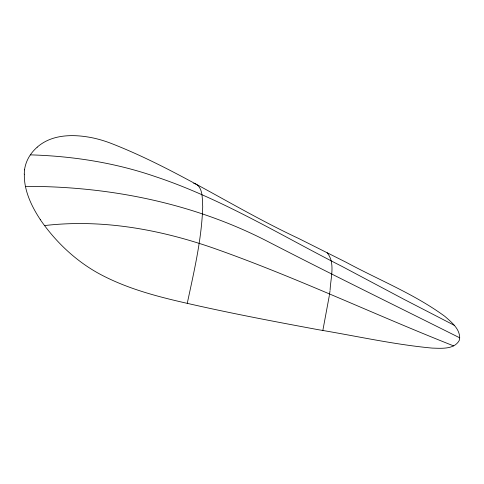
<?xml version="1.0" encoding="UTF-8"?>
<svg xmlns="http://www.w3.org/2000/svg" width="484" height="484" viewBox="0 0 484 484"><rect width="100%" height="100%" fill="white"/><g stroke="black" fill="none" stroke-linecap="round" stroke-linejoin="round"><path stroke-width="0.73" d="M40.226 219.554C54.97 240.984 74.258 259.545 96.903 272.456A67.391 24.92 21.9 0 0 104.653 276.576C130.952 289.771 159.647 297.14 188.216 303.565C231.322 313.42 274.779 321.624 318.248 329.695C356.176 335.993 393.861 344.523 432.194 348.099C441.257 348.317 453.974 349.708 459.225 340.53C461.718 330.257 451.645 322.296 444.802 316.324C414.407 294.042 378.93 280.006 345.951 262.183L298.834 238.564C235.43 208.943 176.975 169.164 111.707 143.609A49.368 18.253 21.9 0 0 93.606 138.073C74.808 134.074 52.441 133.693 37.171 147.172M24.224 174.113L24.581 169.884M330.106 290.146C330.536 278.179 335.575 262.879 327.142 252.751M329.997 290.938L329.483 294.568M329.362 295.397L322.828 330.536M187.26 303.347C194.03 271.415 201.743 239.29 202.717 206.523C202.131 198.851 203.334 185.693 193.733 183.309M44.474 225.58C101.664 218.877 159.526 229.337 213.529 248.147C295.077 276.854 373.249 314.11 453.593 345.879M25.374 186.358C109.124 186.189 193.527 203.05 268.215 241.716C331.697 274.507 395.9 305.876 459.788 337.856M30.353 154.862C72.715 156.096 115.004 162.709 155.146 176.539C221.067 198.392 280.593 235.236 342.188 266.496L404.2 299.445L454.149 325.236M40.299 219.567A287.417 106.268 21.9 0 1 24.357 174.161M24.521 169.86A255.818 94.586 21.9 0 1 37.201 147.184"/></g></svg>
